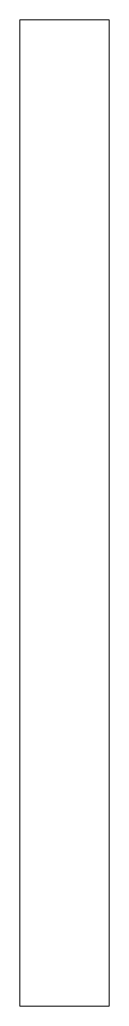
# Model space of a CAD drawing. Header units: millimetres. Extents: x -9 to 9, y -99 to 99.
import ezdxf

# ---------------------------------------------------------------- set-up
doc = ezdxf.new("R2010")
doc.units = ezdxf.units.MM

msp = doc.modelspace()

# ---------------------------------------------------------------- linework, layer by layer
at = {"color": 7, "linetype": 'Continuous', "lineweight": 15}
for p, q in [((-9, 99), (-9, -99)), ((9, 99), (-9, 99)), ((9, -99), (9, 99)), ((-9, -99), (9, -99))]:
    msp.add_line(p, q, dxfattribs=at)

doc.saveas('drawing.dxf')
